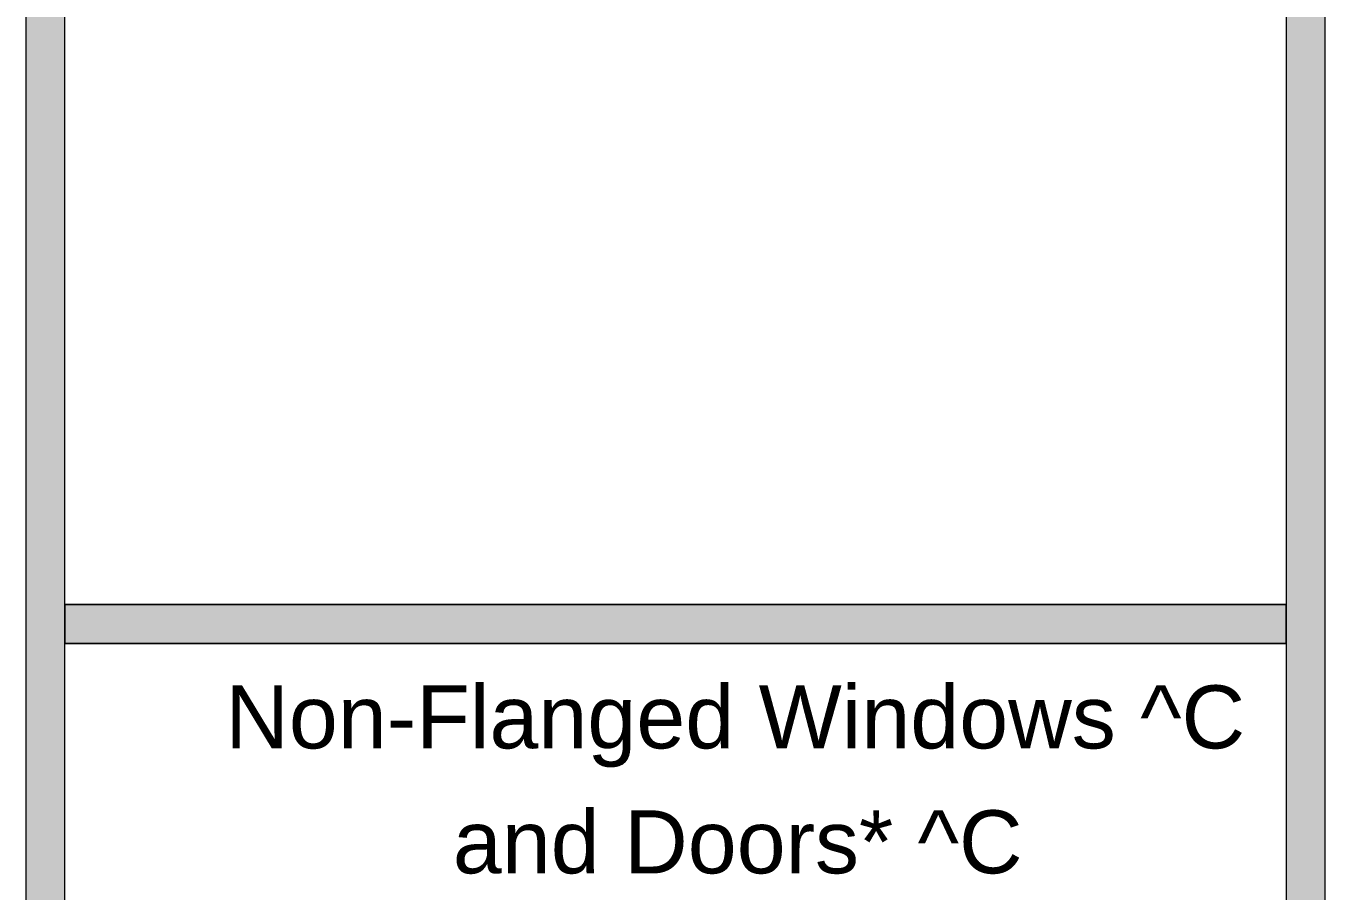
# Model space of a CAD drawing. Header units: inches. Extents: x -17.6 to 82.3, y -15.1 to 23.2.
# Drawn here: x 78.152 to 82.339, y -2.509 to 0.279 of the extents above; entities that cross this region are included whole.
import ezdxf

# ---------------------------------------------------------------- set-up
doc = ezdxf.new("R2010")
doc.units = ezdxf.units.IN
doc.header["$MEASUREMENT"] = 0
doc.layers.add('0_0', color=7, linetype='Continuous', lineweight=0)
doc.layers.add('G-ANNO-TTLB', color=7, linetype='Continuous', lineweight=0)

msp = doc.modelspace()

# ---------------------------------------------------------------- hatches: boundary and pattern name
at = {"layer": 'G-ANNO-TTLB', "true_color": 0xff00ff, "transparency": 33554687}
h = msp.add_hatch(color=6, dxfattribs=at)
edge = h.paths.add_edge_path()
edge.add_spline(control_points=[(82.3393, 23.064), (82.3393, 23.064), (82.3393, -11.061), (82.3393, -11.061), (82.3393, -11.061), (78.1523, -11.061), (78.1523, -11.061), (78.1523, -11.061), (78.1523, 23.064), (78.1523, 23.064), (78.1523, 23.064), (82.3393, 23.064), (82.3393, 23.064)], knot_values=[0, 0, 0, 0, 1, 1, 1, 2, 2, 2, 3, 3, 3, 4, 4, 4, 4], degree=3, periodic=0)
edge = h.paths.add_edge_path()
edge.add_spline(control_points=[(82.2143, 22.939), (82.2143, 22.939), (78.2773, 22.939), (78.2773, 22.939), (78.2773, 22.939), (78.2773, -10.936), (78.2773, -10.936), (78.2773, -10.936), (82.2143, -10.936), (82.2143, -10.936), (82.2143, -10.936), (82.2143, 22.939), (82.2143, 22.939)], knot_values=[0, 0, 0, 0, 1, 1, 1, 2, 2, 2, 3, 3, 3, 4, 4, 4, 4], degree=3, periodic=0)
edge.add_line((82.2143, 22.939), (82.2143, 22.939))
msp.add_hatch(color=6, dxfattribs=at).paths.add_polyline_path([(82.2143, -1.7111), (78.2773, -1.7111), (78.2773, -1.5861), (82.2143, -1.5861)])

# ---------------------------------------------------------------- linework, layer by layer
at = {"layer": 'G-ANNO-TTLB', "color": 6, "lineweight": 9, "true_color": 0xff00ff}
for p, q in [((78.1523, 23.064), (78.1523, -11.061)), ((82.3393, -11.061), (82.3393, 23.064)), ((78.2773, -10.936), (78.2773, 22.939)), ((82.2143, 22.939), (82.2143, -10.936)), ((82.2143, -1.5861), (78.2773, -1.5861)), ((78.2773, -1.5861), (78.2773, -1.7111)), ((82.2143, -1.7111), (82.2143, -1.5861)), ((78.2773, -1.7111), (82.2143, -1.7111))]:
    msp.add_line(p, q, dxfattribs=at)
at = {"layer": 'G-ANNO-TTLB'}
msp.add_lwpolyline([(82.2143, -1.7111), (78.2773, -1.7111), (78.2773, -1.5861), (82.2143, -1.5861)], close=True, dxfattribs=at)
for points in [[(82.3393, 23.064), (82.3393, 23.064), (82.3393, -11.061), (82.3393, -11.061), (82.3393, -11.061), (78.1523, -11.061), (78.1523, -11.061), (78.1523, -11.061), (78.1523, 23.064), (78.1523, 23.064), (78.1523, 23.064), (82.3393, 23.064), (82.3393, 23.064)], [(82.2143, 22.939), (82.2143, 22.939), (78.2773, 22.939), (78.2773, 22.939), (78.2773, 22.939), (78.2773, -10.936), (78.2773, -10.936), (78.2773, -10.936), (82.2143, -10.936), (82.2143, -10.936), (82.2143, -10.936), (82.2143, 22.939), (82.2143, 22.939)]]:
    msp.add_open_spline(points, degree=3, knots=[0, 0, 0, 0, 1, 1, 1, 2, 2, 2, 3, 3, 3, 4, 4, 4, 4], dxfattribs=at)

# ---------------------------------------------------------------- texts
at = {"layer": '0_0', "char_height": 0.2, "attachment_point": 7}
for s, insert in [('\\C18;\\c0;\\FArial|b0|i0|c1;\\H0.203125;\\W1.000000;Non-Flanged Windows ^C', (78.7947, -2.111)), ('\\C18;\\c0;\\FArial|b0|i0|c1;\\H0.203125;\\W1.000000;and Doors* ^C', (79.5281, -2.4553))]:
    msp.add_mtext(s, dxfattribs=dict(at, insert=insert))

doc.saveas('drawing.dxf')
